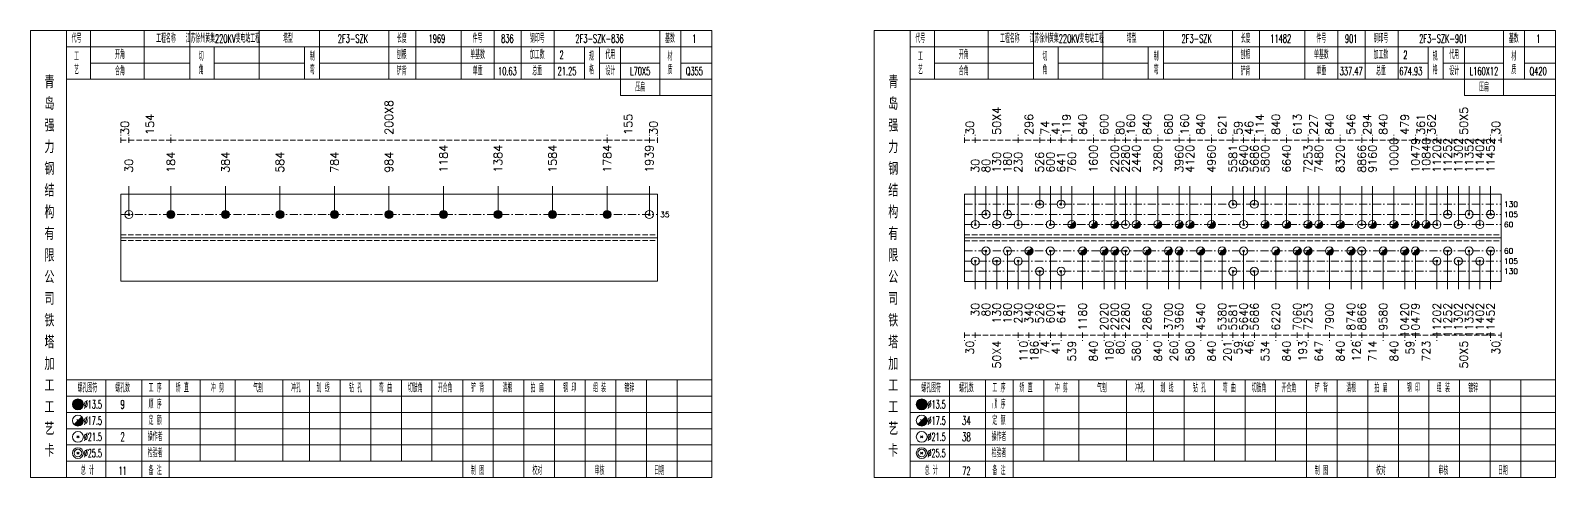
# Model space of a CAD drawing. Extents: x 0 to 4623, y -1159 to 4890.
# Drawn here: x 2803 to 3365, y 1125 to 1290 of the extents above; entities that cross this region are included whole.
import ezdxf
from ezdxf.enums import TextEntityAlignment as Align

# ---------------------------------------------------------------- set-up
doc = ezdxf.new("R2010")
doc.units = 0
doc.header["$MEASUREMENT"] = 0
doc.linetypes.add('一点画线', pattern=[5.2, 3, -1, 0.2, -1])
doc.linetypes.add('虚线', pattern=[2.75, 2, -0.75])
doc.layers.get('0').update_dxf_attribs({"linetype": 'CONTINUOUS', "lineweight": 25})
for name, color, linetype, lineweight in [('1', 7, 'CONTINUOUS', 25), ('4', 7, 'CONTINUOUS', 25), ('5', 7, 'CONTINUOUS', 25)]:
    doc.layers.add(name, color=color, linetype=linetype, lineweight=lineweight)
doc.styles.get("Standard").update_dxf_attribs({"font": 'simplex.shx', "width": 0.7, "height": 3, "bigfont": 'gbhzfs.shx'})

# ---------------------------------------------------------------- blocks, each defined once
blk = doc.blocks.new('孔21.5')
at = {"layer": '5', "color": 7, "linetype": 'Continuous', "lineweight": 13}
for p, q in [((-0.2, -0.2), (0.2, 0.2)), ((-0.2, 0.2), (0.2, -0.2))]:
    blk.add_line(p, q, dxfattribs=at)
blk.add_circle((0, 0), 1, dxfattribs=at)
blk = doc.blocks.new('孔13.5')
at = {"layer": '5', "color": 7, "linetype": 'Continuous', "lineweight": 13}
for p, q in [((-0.1, -0.1), (0.1, 0.1)), ((0.1, -0.1), (-0.1, 0.1))]:
    blk.add_line(p, q, dxfattribs=at)
for radius in [1, 0.9, 0.8, 0.7, 0.6, 0.5, 0.4, 0.3, 0.2, 0.1]:
    blk.add_circle((0, 0), radius, dxfattribs=at)
blk = doc.blocks.new('孔17.5')
at = {"layer": '5', "color": 7, "linetype": 'Continuous', "lineweight": 13}
for p, q in [((-0.707, -0.707), (0.707, 0.707)), ((-0.2, 0.2), (0.2, -0.2))]:
    blk.add_line(p, q, dxfattribs=at)
blk.add_circle((0, 0), 1, dxfattribs=at)
for radius in [0.9, 0.8, 0.7, 0.6, 0.5, 0.4, 0.3, 0.2, 0.1]:
    blk.add_arc((0, 0), radius, 225, 45, dxfattribs=at)

msp = doc.modelspace()

# ---------------------------------------------------------------- linework, layer by layer
at = {"color": 8, "linetype": '虚线', "lineweight": 9}
for p, q in [((2835.9, 1248.5), (2835.9, 1251.5)), ((2835.9, 1249.5), (2838.918, 1249.5)), ((2838.918, 1248.5), (2838.918, 1251.5)), ((2838.918, 1248.5), (2838.918, 1251.5)), ((2838.918, 1249.5), (2854.412, 1249.5)), ((2854.412, 1248.5), (2854.412, 1251.5)), ((2854.412, 1248.5), (2854.412, 1251.5)), ((2854.412, 1249.5), (3015.387, 1249.5)), ((3015.387, 1248.5), (3015.387, 1251.5)), ((3015.387, 1248.5), (3015.387, 1251.5)), ((3015.387, 1249.5), (3030.982, 1249.5)), ((3030.982, 1248.5), (3030.982, 1251.5)), ((3030.982, 1248.5), (3030.982, 1251.5)), ((3030.982, 1249.5), (3034, 1249.5)), ((3034, 1248.5), (3034, 1251.5)), ((3147.3, 1248.5), (3147.3, 1251.5)), ((3147.3, 1249.5), (3151.262, 1249.5)), ((3151.262, 1248.5), (3151.262, 1251.5)), ((3151.262, 1248.5), (3151.262, 1251.5)), ((3151.262, 1249.5), (3167.11, 1249.5)), ((3167.11, 1248.5), (3167.11, 1251.5)), ((3167.11, 1248.5), (3167.11, 1251.5)), ((3167.11, 1249.5), (3175.034, 1249.5)), ((3175.034, 1248.5), (3175.034, 1251.5)), ((3175.034, 1248.5), (3175.034, 1251.5)), ((3175.034, 1249.5), (3178.996, 1249.5)), ((3178.996, 1248.5), (3178.996, 1251.5)), ((3178.996, 1248.5), (3178.996, 1251.5)), ((3178.996, 1249.5), (3182.958, 1249.5)), ((3182.958, 1248.5), (3182.958, 1251.5)), ((3182.958, 1248.5), (3182.958, 1251.5)), ((3182.958, 1249.5), (3186.92, 1249.5)), ((3186.92, 1248.5), (3186.92, 1251.5)), ((3186.92, 1248.5), (3186.92, 1251.5)), ((3186.92, 1249.5), (3194.844, 1249.5)), ((3194.844, 1248.5), (3194.844, 1251.5)), ((3194.844, 1248.5), (3194.844, 1251.5)), ((3194.844, 1249.5), (3202.768, 1249.5)), ((3202.768, 1248.5), (3202.768, 1251.5)), ((3202.768, 1248.5), (3202.768, 1251.5)), ((3202.768, 1249.5), (3206.73, 1249.5)), ((3206.73, 1248.5), (3206.73, 1251.5)), ((3206.73, 1248.5), (3206.73, 1251.5)), ((3206.73, 1249.5), (3210.692, 1249.5)), ((3210.692, 1248.5), (3210.692, 1251.5)), ((3210.692, 1248.5), (3210.692, 1251.5)), ((3210.692, 1249.5), (3218.616, 1249.5)), ((3218.616, 1248.5), (3218.616, 1251.5)), ((3218.616, 1248.5), (3218.616, 1251.5)), ((3218.616, 1249.5), (3226.54, 1249.5)), ((3226.54, 1248.5), (3226.54, 1251.5)), ((3226.54, 1248.5), (3226.54, 1251.5)), ((3226.54, 1249.5), (3230.502, 1249.5)), ((3230.502, 1248.5), (3230.502, 1251.5)), ((3230.502, 1248.5), (3230.502, 1251.5)), ((3230.502, 1249.5), (3238.426, 1249.5)), ((3238.426, 1248.5), (3238.426, 1251.5)), ((3238.426, 1248.5), (3238.426, 1251.5)), ((3238.426, 1249.5), (3246.35, 1249.5)), ((3246.35, 1248.5), (3246.35, 1251.5)), ((3246.35, 1248.5), (3246.35, 1251.5)), ((3246.35, 1249.5), (3250.312, 1249.5)), ((3250.312, 1248.5), (3250.312, 1251.5)), ((3250.312, 1248.5), (3250.312, 1251.5)), ((3250.312, 1249.5), (3254.274, 1249.5)), ((3254.274, 1248.5), (3254.274, 1251.5)), ((3254.274, 1248.5), (3254.274, 1251.5)), ((3254.274, 1249.5), (3258.236, 1249.5)), ((3258.236, 1248.5), (3258.236, 1251.5)), ((3258.236, 1248.5), (3258.236, 1251.5)), ((3258.236, 1249.5), (3266.16, 1249.5)), ((3266.16, 1248.5), (3266.16, 1251.5)), ((3266.16, 1248.5), (3266.16, 1251.5)), ((3266.16, 1249.5), (3274.084, 1249.5)), ((3274.084, 1248.5), (3274.084, 1251.5)), ((3274.084, 1248.5), (3274.084, 1251.5)), ((3274.084, 1249.5), (3278.046, 1249.5)), ((3278.046, 1248.5), (3278.046, 1251.5)), ((3278.046, 1248.5), (3278.046, 1251.5)), ((3278.046, 1249.5), (3285.97, 1249.5)), ((3285.97, 1248.5), (3285.97, 1251.5)), ((3285.97, 1248.5), (3285.97, 1251.5)), ((3285.97, 1249.5), (3293.894, 1249.5)), ((3293.894, 1248.5), (3293.894, 1251.5)), ((3293.894, 1248.5), (3293.894, 1251.5)), ((3293.894, 1249.5), (3297.856, 1249.5)), ((3297.856, 1248.5), (3297.856, 1251.5)), ((3297.856, 1248.5), (3297.856, 1251.5)), ((3297.856, 1249.5), (3305.78, 1249.5)), ((3305.78, 1248.5), (3305.78, 1251.5)), ((3305.78, 1248.5), (3305.78, 1251.5)), ((3305.78, 1249.5), (3313.704, 1249.5)), ((3313.704, 1248.5), (3313.704, 1251.5)), ((3313.704, 1248.5), (3313.704, 1251.5)), ((3313.704, 1249.5), (3317.666, 1249.5)), ((3317.666, 1248.5), (3317.666, 1251.5)), ((3317.666, 1248.5), (3317.666, 1251.5)), ((3317.666, 1249.5), (3321.628, 1249.5)), ((3321.628, 1248.5), (3321.628, 1251.5)), ((3321.628, 1248.5), (3321.628, 1251.5)), ((3321.628, 1249.5), (3341.438, 1249.5)), ((3341.438, 1248.5), (3341.438, 1251.5)), ((3341.438, 1248.5), (3341.438, 1251.5)), ((3341.438, 1249.5), (3345.4, 1249.5)), ((3345.4, 1248.5), (3345.4, 1251.5)), ((3147.3, 1178.5), (3147.3, 1175.5)), ((3147.3, 1177.5), (3151.262, 1177.5)), ((3151.262, 1178.5), (3151.262, 1175.5)), ((3151.262, 1178.5), (3151.262, 1175.5)), ((3151.262, 1177.5), (3167.11, 1177.5)), ((3167.11, 1178.5), (3167.11, 1175.5)), ((3167.11, 1178.5), (3167.11, 1175.5)), ((3167.11, 1177.5), (3171.072, 1177.5)), ((3171.072, 1178.5), (3171.072, 1175.5)), ((3171.072, 1178.5), (3171.072, 1175.5)), ((3171.072, 1177.5), (3175.034, 1177.5)), ((3175.034, 1178.5), (3175.034, 1175.5)), ((3175.034, 1178.5), (3175.034, 1175.5)), ((3175.034, 1177.5), (3178.996, 1177.5)), ((3178.996, 1178.5), (3178.996, 1175.5)), ((3178.996, 1178.5), (3178.996, 1175.5)), ((3178.996, 1177.5), (3182.958, 1177.5)), ((3182.958, 1178.5), (3182.958, 1175.5)), ((3182.958, 1178.5), (3182.958, 1175.5)), ((3182.958, 1177.5), (3190.882, 1177.5)), ((3190.882, 1178.5), (3190.882, 1175.5)), ((3190.882, 1178.5), (3190.882, 1175.5)), ((3190.882, 1177.5), (3198.806, 1177.5)), ((3198.806, 1178.5), (3198.806, 1175.5)), ((3198.806, 1178.5), (3198.806, 1175.5)), ((3198.806, 1177.5), (3202.768, 1177.5)), ((3202.768, 1178.5), (3202.768, 1175.5)), ((3202.768, 1178.5), (3202.768, 1175.5)), ((3202.768, 1177.5), (3206.73, 1177.5)), ((3206.73, 1178.5), (3206.73, 1175.5)), ((3206.73, 1178.5), (3206.73, 1175.5)), ((3206.73, 1177.5), (3214.654, 1177.5)), ((3214.654, 1178.5), (3214.654, 1175.5)), ((3214.654, 1178.5), (3214.654, 1175.5)), ((3214.654, 1177.5), (3222.578, 1177.5)), ((3222.578, 1178.5), (3222.578, 1175.5)), ((3222.578, 1178.5), (3222.578, 1175.5)), ((3222.578, 1177.5), (3226.54, 1177.5)), ((3226.54, 1178.5), (3226.54, 1175.5)), ((3226.54, 1178.5), (3226.54, 1175.5)), ((3226.54, 1177.5), (3234.464, 1177.5)), ((3234.464, 1178.5), (3234.464, 1175.5)), ((3234.464, 1178.5), (3234.464, 1175.5)), ((3234.464, 1177.5), (3242.388, 1177.5)), ((3242.388, 1178.5), (3242.388, 1175.5)), ((3242.388, 1178.5), (3242.388, 1175.5)), ((3242.388, 1177.5), (3246.35, 1177.5)), ((3246.35, 1178.5), (3246.35, 1175.5)), ((3246.35, 1178.5), (3246.35, 1175.5)), ((3246.35, 1177.5), (3250.312, 1177.5)), ((3250.312, 1178.5), (3250.312, 1175.5)), ((3250.312, 1178.5), (3250.312, 1175.5)), ((3250.312, 1177.5), (3254.274, 1177.5)), ((3254.274, 1178.5), (3254.274, 1175.5)), ((3254.274, 1178.5), (3254.274, 1175.5)), ((3254.274, 1177.5), (3262.198, 1177.5)), ((3262.198, 1178.5), (3262.198, 1175.5)), ((3262.198, 1178.5), (3262.198, 1175.5)), ((3262.198, 1177.5), (3270.122, 1177.5)), ((3270.122, 1178.5), (3270.122, 1175.5)), ((3270.122, 1178.5), (3270.122, 1175.5)), ((3270.122, 1177.5), (3274.084, 1177.5)), ((3274.084, 1178.5), (3274.084, 1175.5)), ((3274.084, 1178.5), (3274.084, 1175.5)), ((3274.084, 1177.5), (3282.008, 1177.5)), ((3282.008, 1178.5), (3282.008, 1175.5)), ((3282.008, 1178.5), (3282.008, 1175.5)), ((3282.008, 1177.5), (3289.932, 1177.5)), ((3289.932, 1178.5), (3289.932, 1175.5)), ((3289.932, 1178.5), (3289.932, 1175.5)), ((3289.932, 1177.5), (3293.894, 1177.5)), ((3293.894, 1178.5), (3293.894, 1175.5)), ((3293.894, 1178.5), (3293.894, 1175.5)), ((3293.894, 1177.5), (3301.818, 1177.5)), ((3301.818, 1178.5), (3301.818, 1175.5)), ((3301.818, 1178.5), (3301.818, 1175.5)), ((3301.818, 1177.5), (3309.742, 1177.5)), ((3309.742, 1178.5), (3309.742, 1175.5)), ((3309.742, 1178.5), (3309.742, 1175.5)), ((3309.742, 1177.5), (3313.704, 1177.5)), ((3313.704, 1178.5), (3313.704, 1175.5)), ((3313.704, 1178.5), (3313.704, 1175.5)), ((3313.704, 1177.5), (3321.628, 1177.5)), ((3321.628, 1178.5), (3321.628, 1175.5)), ((3321.628, 1178.5), (3321.628, 1175.5)), ((3321.628, 1177.5), (3341.438, 1177.5)), ((3341.438, 1178.5), (3341.438, 1175.5)), ((3341.438, 1178.5), (3341.438, 1175.5)), ((3341.438, 1177.5), (3345.4, 1177.5)), ((3345.4, 1178.5), (3345.4, 1175.5))]:
    msp.add_line(p, q, dxfattribs=at)
at = {"color": 7, "linetype": 'Continuous', "lineweight": 18}
for p, q in [((2835.9, 1229.571), (2835.9, 1197.429)), ((2835.9, 1229.571), (3034, 1229.571)), ((3034, 1229.571), (3034, 1197.429)), ((3147.3, 1229.625), (3147.3, 1197.375)), ((3147.3, 1229.625), (3345.4, 1229.625)), ((3345.4, 1229.625), (3345.4, 1197.375)), ((2835.9, 1213.5), (3034, 1213.5)), ((3147.3, 1213.5), (3345.4, 1213.5))]:
    msp.add_line(p, q, dxfattribs=at)
at = {"color": 7, "linetype": 'Continuous', "lineweight": 13}
for p, q in [((2838.918, 1222.071), (2838.918, 1232.5)), ((2854.412, 1222.071), (2854.412, 1232.5)), ((2874.534, 1222.071), (2874.534, 1232.5)), ((2894.656, 1222.071), (2894.656, 1232.5)), ((2914.778, 1222.071), (2914.778, 1232.5)), ((2934.9, 1222.071), (2934.9, 1232.5)), ((2955.022, 1222.071), (2955.022, 1232.5)), ((2975.143, 1222.071), (2975.143, 1232.5)), ((2995.265, 1222.071), (2995.265, 1232.5)), ((3015.387, 1222.071), (3015.387, 1232.5)), ((3030.982, 1222.071), (3030.982, 1232.5)), ((3151.262, 1218.375), (3151.262, 1232.5)), ((3155.224, 1222.125), (3155.224, 1232.5)), ((3159.186, 1218.375), (3159.186, 1232.5)), ((3163.148, 1222.125), (3163.148, 1232.5)), ((3167.11, 1218.375), (3167.11, 1232.5)), ((3175.034, 1225.875), (3175.034, 1232.5)), ((3178.996, 1218.375), (3178.996, 1232.5)), ((3182.958, 1225.875), (3182.958, 1232.5)), ((3186.92, 1218.375), (3186.92, 1232.5)), ((3194.844, 1218.375), (3194.844, 1232.5)), ((3202.768, 1218.375), (3202.768, 1232.5)), ((3206.73, 1218.375), (3206.73, 1232.5)), ((3210.692, 1218.375), (3210.692, 1232.5)), ((3218.616, 1218.375), (3218.616, 1232.5)), ((3226.54, 1218.375), (3226.54, 1232.5)), ((3230.502, 1218.375), (3230.502, 1232.5)), ((3238.426, 1218.375), (3238.426, 1232.5)), ((3246.35, 1225.875), (3246.35, 1232.5)), ((3250.312, 1218.375), (3250.312, 1232.5)), ((3254.274, 1225.875), (3254.274, 1232.5)), ((3258.236, 1218.375), (3258.236, 1232.5)), ((3266.16, 1218.375), (3266.16, 1232.5)), ((3274.084, 1218.375), (3274.084, 1232.5)), ((3278.046, 1218.375), (3278.046, 1232.5)), ((3285.97, 1218.375), (3285.97, 1232.5)), ((3293.894, 1218.375), (3293.894, 1232.5)), ((3297.856, 1218.375), (3297.856, 1232.5)), ((3305.78, 1218.375), (3305.78, 1232.5)), ((3313.704, 1218.375), (3313.704, 1232.5)), ((3317.666, 1218.375), (3317.666, 1232.5)), ((3321.628, 1218.375), (3321.628, 1232.5)), ((3325.59, 1222.125), (3325.59, 1232.5)), ((3329.552, 1218.375), (3329.552, 1232.5)), ((3333.514, 1222.125), (3333.514, 1232.5)), ((3337.476, 1218.375), (3337.476, 1232.5)), ((3341.438, 1222.125), (3341.438, 1232.5)), ((3151.262, 1204.875), (3151.262, 1194.5)), ((3155.224, 1208.625), (3155.224, 1194.5)), ((3159.186, 1204.875), (3159.186, 1194.5)), ((3163.148, 1208.625), (3163.148, 1194.5)), ((3167.11, 1204.875), (3167.11, 1194.5)), ((3171.072, 1208.625), (3171.072, 1194.5)), ((3178.996, 1208.625), (3178.996, 1194.5)), ((3190.882, 1208.625), (3190.882, 1194.5)), ((3198.806, 1208.625), (3198.806, 1194.5)), ((3202.768, 1208.625), (3202.768, 1194.5)), ((3206.73, 1208.625), (3206.73, 1194.5)), ((3214.654, 1208.625), (3214.654, 1194.5)), ((3222.578, 1208.625), (3222.578, 1194.5)), ((3226.54, 1208.625), (3226.54, 1194.5)), ((3234.464, 1208.625), (3234.464, 1194.5)), ((3242.388, 1208.625), (3242.388, 1194.5)), ((3250.312, 1208.625), (3250.312, 1194.5)), ((3262.198, 1208.625), (3262.198, 1194.5)), ((3270.122, 1208.625), (3270.122, 1194.5)), ((3274.084, 1208.625), (3274.084, 1194.5)), ((3282.008, 1208.625), (3282.008, 1194.5)), ((3289.932, 1208.625), (3289.932, 1194.5)), ((3293.894, 1208.625), (3293.894, 1194.5)), ((3301.818, 1208.625), (3301.818, 1194.5)), ((3309.742, 1208.625), (3309.742, 1194.5)), ((3313.704, 1208.625), (3313.704, 1194.5)), ((3321.628, 1204.875), (3321.628, 1194.5)), ((3325.59, 1208.625), (3325.59, 1194.5)), ((3329.552, 1204.875), (3329.552, 1194.5)), ((3333.514, 1208.625), (3333.514, 1194.5)), ((3337.476, 1204.875), (3337.476, 1194.5)), ((3341.438, 1208.625), (3341.438, 1194.5)), ((3175.034, 1201.125), (3175.034, 1194.5)), ((3182.958, 1201.125), (3182.958, 1194.5)), ((3246.35, 1201.125), (3246.35, 1194.5)), ((3254.274, 1201.125), (3254.274, 1194.5))]:
    msp.add_line(p, q, dxfattribs=at)
at = {"color": 3, "linetype": '一点画线', "lineweight": 13}
for p, q in [((2835.9, 1222.071), (3034, 1222.071)), ((3147.3, 1225.875), (3345.4, 1225.875)), ((3147.3, 1222.125), (3345.4, 1222.125)), ((3147.3, 1218.375), (3345.4, 1218.375)), ((3147.3, 1208.625), (3345.4, 1208.625)), ((3147.3, 1204.875), (3345.4, 1204.875)), ((3147.3, 1201.125), (3345.4, 1201.125))]:
    msp.add_line(p, q, dxfattribs=at)
at = {"color": 1, "linetype": '虚线', "lineweight": 18}
for p, q in [((2835.9, 1214.571), (3034, 1214.571)), ((2835.9, 1212.429), (3034, 1212.429)), ((3147.3, 1214.625), (3345.4, 1214.625)), ((3147.3, 1212.375), (3345.4, 1212.375))]:
    msp.add_line(p, q, dxfattribs=at)
at = {"layer": '1', "color": 7, "linetype": 'Continuous', "lineweight": 18}
for p, q in [((2835.9, 1197.429), (3034, 1197.429)), ((3147.3, 1197.375), (3345.4, 1197.375))]:
    msp.add_line(p, q, dxfattribs=at)
at = {"layer": '4', "color": 1, "linetype": 'Continuous', "lineweight": 18}
for p, q in [((2815.9, 1125), (2815.9, 1290)), ((2824.8, 1272), (2824.8, 1290)), ((2844.6, 1272), (2844.6, 1290)), ((2861.4, 1272), (2861.4, 1290)), ((2887, 1272), (2887, 1290)), ((2909.3, 1272), (2909.3, 1290)), ((2934.8, 1272), (2934.8, 1290)), ((2944.8, 1272), (2944.8, 1290)), ((2961.5, 1272), (2961.5, 1290)), ((2973.7, 1272), (2973.7, 1290)), ((2983.7, 1272), (2983.7, 1290)), ((2995.9, 1272), (2995.9, 1290)), ((3034.8, 1266), (3034.8, 1290)), ((3042.6, 1272), (3042.6, 1290)), ((3127.3, 1125), (3127.3, 1290)), ((3136.2, 1272), (3136.2, 1290)), ((3156, 1272), (3156, 1290)), ((3172.8, 1272), (3172.8, 1290)), ((3198.4, 1272), (3198.4, 1290)), ((3220.7, 1272), (3220.7, 1290)), ((3246.2, 1272), (3246.2, 1290)), ((3256.2, 1272), (3256.2, 1290)), ((3272.9, 1272), (3272.9, 1290)), ((3285.1, 1272), (3285.1, 1290)), ((3295.1, 1272), (3295.1, 1290)), ((3307.3, 1272), (3307.3, 1290)), ((3346.2, 1266), (3346.2, 1290)), ((3354, 1272), (3354, 1290)), ((2815.9, 1284), (3054, 1284)), ((2870.4, 1272), (2870.4, 1284)), ((2903.7, 1272), (2903.7, 1284)), ((3007, 1272), (3007, 1284)), ((3012.6, 1272), (3012.6, 1284)), ((3020.4, 1266), (3020.4, 1284)), ((3127.3, 1284), (3365.4, 1284)), ((3181.8, 1272), (3181.8, 1284)), ((3215.1, 1272), (3215.1, 1284)), ((3318.4, 1272), (3318.4, 1284)), ((3324, 1272), (3324, 1284)), ((3331.8, 1266), (3331.8, 1284)), ((2824.8, 1278), (2861.4, 1278)), ((2870.4, 1278), (2903.7, 1278)), ((2909.3, 1278), (3007, 1278)), ((3012.6, 1278), (3034.8, 1278)), ((3042.6, 1278), (3054, 1278)), ((3136.2, 1278), (3172.8, 1278)), ((3181.8, 1278), (3215.1, 1278)), ((3220.7, 1278), (3318.4, 1278)), ((3324, 1278), (3346.2, 1278)), ((3354, 1278), (3365.4, 1278)), ((2815.9, 1272), (3054, 1272)), ((3127.3, 1272), (3365.4, 1272)), ((3020.4, 1266), (3054, 1266)), ((3331.8, 1266), (3365.4, 1266)), ((2815.9, 1161), (3054, 1161)), ((2830.4, 1125), (2830.4, 1161)), ((2843.7, 1125), (2843.7, 1161)), ((2853.8, 1125), (2853.8, 1161)), ((2865.2, 1131), (2865.2, 1161)), ((2878.1, 1131), (2878.1, 1161)), ((2895.7, 1131), (2895.7, 1161)), ((2905.6, 1131), (2905.6, 1161)), ((2916.9, 1131), (2916.9, 1161)), ((2928.2, 1131), (2928.2, 1161)), ((2939.5, 1131), (2939.5, 1161)), ((2950.7, 1131), (2950.7, 1161)), ((2962.1, 1131), (2962.1, 1161)), ((2973.4, 1131), (2973.4, 1161)), ((2984.7, 1131), (2984.7, 1161)), ((2996, 1131), (2996, 1161)), ((3007.3, 1131), (3007.3, 1161)), ((3018.6, 1131), (3018.6, 1161)), ((3029.9, 1131), (3029.9, 1161)), ((3041.2, 1131), (3041.2, 1161)), ((3127.3, 1161), (3365.4, 1161)), ((3141.8, 1125), (3141.8, 1161)), ((3155.1, 1125), (3155.1, 1161)), ((3165.2, 1125), (3165.2, 1161)), ((3176.6, 1131), (3176.6, 1161)), ((3189.5, 1131), (3189.5, 1161)), ((3207.1, 1131), (3207.1, 1161)), ((3217, 1131), (3217, 1161)), ((3228.3, 1131), (3228.3, 1161)), ((3239.6, 1131), (3239.6, 1161)), ((3250.9, 1131), (3250.9, 1161)), ((3262.1, 1131), (3262.1, 1161)), ((3273.5, 1131), (3273.5, 1161)), ((3284.8, 1131), (3284.8, 1161)), ((3296.1, 1131), (3296.1, 1161)), ((3307.4, 1131), (3307.4, 1161)), ((3318.7, 1131), (3318.7, 1161)), ((3330, 1131), (3330, 1161)), ((3341.3, 1131), (3341.3, 1161)), ((3352.6, 1131), (3352.6, 1161)), ((2815.9, 1155), (3054, 1155)), ((3127.3, 1155), (3365.4, 1155)), ((2815.9, 1149), (3054, 1149)), ((3127.3, 1149), (3365.4, 1149)), ((2815.9, 1143), (3054, 1143)), ((3127.3, 1143), (3365.4, 1143)), ((2815.9, 1137), (3054, 1137)), ((3127.3, 1137), (3365.4, 1137)), ((2815.9, 1131), (3054, 1131)), ((2962.1, 1125), (2962.1, 1131)), ((2973.4, 1125), (2973.4, 1131)), ((2984.7, 1125), (2984.7, 1131)), ((2996, 1125), (2996, 1131)), ((3007.3, 1125), (3007.3, 1131)), ((3018.6, 1125), (3018.6, 1131)), ((3029.9, 1125), (3029.9, 1131)), ((3041.2, 1125), (3041.2, 1131)), ((3127.3, 1131), (3365.4, 1131)), ((3273.5, 1125), (3273.5, 1131)), ((3284.8, 1125), (3284.8, 1131)), ((3296.1, 1125), (3296.1, 1131)), ((3307.4, 1125), (3307.4, 1131)), ((3318.7, 1125), (3318.7, 1131)), ((3330, 1125), (3330, 1131)), ((3341.3, 1125), (3341.3, 1131)), ((3352.6, 1125), (3352.6, 1131))]:
    msp.add_line(p, q, dxfattribs=at)
at = {"layer": '4', "color": 7, "linetype": 'Continuous', "lineweight": 13}
for p, q in [((2819.9, 1151.8), (2820.3, 1152.2)), ((2820.3, 1151.8), (2819.9, 1152.2)), ((3131.3, 1151.8), (3131.7, 1152.2)), ((3131.7, 1151.8), (3131.3, 1152.2)), ((2818.686, 1144.586), (2821.514, 1147.414)), ((2819.7, 1146.4), (2820.5, 1145.6)), ((3130.086, 1144.586), (3132.914, 1147.414)), ((3131.1, 1146.4), (3131.9, 1145.6)), ((2819.7, 1139.6), (2820.5, 1140.4)), ((2819.7, 1140.4), (2820.5, 1139.6)), ((3131.1, 1139.6), (3131.9, 1140.4)), ((3131.1, 1140.4), (3131.9, 1139.6)), ((2819.7, 1133.6), (2820.5, 1134.4)), ((2819.7, 1134.4), (2820.5, 1133.6)), ((3131.1, 1133.6), (3131.9, 1134.4)), ((3131.1, 1134.4), (3131.9, 1133.6))]:
    msp.add_line(p, q, dxfattribs=at)
at = {"layer": '4', "color": 1, "linetype": 'Continuous', "lineweight": 18}
for points in [[(2802.6, 1290), (2802.6, 1125), (3054, 1125), (3054, 1290)], [(3114, 1290), (3114, 1125), (3365.4, 1125), (3365.4, 1290)]]:
    msp.add_lwpolyline(points, close=True, dxfattribs=at)
at = {"layer": '4', "color": 7, "linetype": 'Continuous', "lineweight": 13}
for centre, radius in [((2820.1, 1152), 2), ((2820.1, 1152), 1.8), ((3131.5, 1152), 2), ((3131.5, 1152), 1.8), ((2820.1, 1152), 1.6), ((2820.1, 1152), 1.4), ((2820.1, 1152), 1.2), ((2820.1, 1152), 1), ((2820.1, 1152), 0.8), ((2820.1, 1152), 0.6), ((2820.1, 1152), 0.4), ((2820.1, 1152), 0.2), ((3131.5, 1152), 1.6), ((3131.5, 1152), 1.4), ((3131.5, 1152), 1.2), ((3131.5, 1152), 1), ((3131.5, 1152), 0.8), ((3131.5, 1152), 0.6), ((3131.5, 1152), 0.4), ((3131.5, 1152), 0.2), ((2820.1, 1146), 2), ((3131.5, 1146), 2), ((2820.1, 1140), 2), ((3131.5, 1140), 2), ((2820.1, 1134), 2), ((2820.1, 1134), 1.4), ((3131.5, 1134), 2), ((3131.5, 1134), 1.4)]:
    msp.add_circle(centre, radius, dxfattribs=at)
for centre, radius in [((2820.1, 1146), 1.8), ((2820.1, 1146), 1.6), ((2820.1, 1146), 1.4), ((2820.1, 1146), 1.2), ((2820.1, 1146), 1), ((2820.1, 1146), 0.8), ((2820.1, 1146), 0.6), ((2820.1, 1146), 0.4), ((2820.1, 1146), 0.2), ((3131.5, 1146), 1.8), ((3131.5, 1146), 1.6), ((3131.5, 1146), 1.4), ((3131.5, 1146), 1.2), ((3131.5, 1146), 1), ((3131.5, 1146), 0.8), ((3131.5, 1146), 0.6), ((3131.5, 1146), 0.4), ((3131.5, 1146), 0.2)]:
    msp.add_arc(centre, radius, 225, 45, dxfattribs=at)

# ---------------------------------------------------------------- block references
at = {"color": 7, "linetype": 'Continuous', "lineweight": 13, "xscale": 1.5, "yscale": 1.5, "zscale": 1.5}
for name, p in [('孔21.5', (3175.034, 1225.875)), ('孔21.5', (3182.958, 1225.875)), ('孔21.5', (3246.35, 1225.875)), ('孔21.5', (3254.274, 1225.875)), ('孔21.5', (2838.918, 1222.071)), ('孔13.5', (2854.412, 1222.071)), ('孔13.5', (2874.534, 1222.071)), ('孔13.5', (2894.656, 1222.071)), ('孔13.5', (2914.778, 1222.071)), ('孔13.5', (2934.9, 1222.071)), ('孔13.5', (2955.022, 1222.071)), ('孔13.5', (2975.143, 1222.071)), ('孔13.5', (2995.265, 1222.071)), ('孔13.5', (3015.387, 1222.071)), ('孔21.5', (3030.982, 1222.071)), ('孔21.5', (3155.224, 1222.125)), ('孔21.5', (3163.148, 1222.125)), ('孔21.5', (3325.59, 1222.125)), ('孔21.5', (3333.514, 1222.125)), ('孔21.5', (3341.438, 1222.125)), ('孔21.5', (3151.262, 1218.375)), ('孔21.5', (3159.186, 1218.375)), ('孔21.5', (3167.11, 1218.375)), ('孔21.5', (3178.996, 1218.375)), ('孔17.5', (3186.92, 1218.375)), ('孔17.5', (3194.844, 1218.375)), ('孔17.5', (3202.768, 1218.375)), ('孔21.5', (3206.73, 1218.375)), ('孔17.5', (3210.692, 1218.375)), ('孔17.5', (3218.616, 1218.375)), ('孔17.5', (3226.54, 1218.375)), ('孔17.5', (3230.502, 1218.375)), ('孔17.5', (3238.426, 1218.375)), ('孔21.5', (3250.312, 1218.375)), ('孔17.5', (3258.236, 1218.375)), ('孔17.5', (3266.16, 1218.375)), ('孔17.5', (3274.084, 1218.375)), ('孔17.5', (3278.046, 1218.375)), ('孔17.5', (3285.97, 1218.375)), ('孔21.5', (3293.894, 1218.375)), ('孔17.5', (3297.856, 1218.375)), ('孔17.5', (3305.78, 1218.375)), ('孔17.5', (3313.704, 1218.375)), ('孔17.5', (3317.666, 1218.375)), ('孔21.5', (3321.628, 1218.375)), ('孔21.5', (3329.552, 1218.375)), ('孔21.5', (3337.476, 1218.375))]:
    msp.add_blockref(name, p, dxfattribs=at)
at = {"layer": '1', "color": 7, "linetype": 'Continuous', "lineweight": 13, "xscale": 1.5, "yscale": 1.5, "zscale": 1.5}
for name, p in [('孔21.5', (3155.224, 1208.625)), ('孔21.5', (3163.148, 1208.625)), ('孔17.5', (3171.072, 1208.625)), ('孔21.5', (3178.996, 1208.625)), ('孔17.5', (3190.882, 1208.625)), ('孔17.5', (3198.806, 1208.625)), ('孔17.5', (3202.768, 1208.625)), ('孔21.5', (3206.73, 1208.625)), ('孔17.5', (3214.654, 1208.625)), ('孔17.5', (3222.578, 1208.625)), ('孔17.5', (3226.54, 1208.625)), ('孔17.5', (3234.464, 1208.625)), ('孔17.5', (3242.388, 1208.625)), ('孔21.5', (3250.312, 1208.625)), ('孔17.5', (3262.198, 1208.625)), ('孔17.5', (3270.122, 1208.625)), ('孔17.5', (3274.084, 1208.625)), ('孔17.5', (3282.008, 1208.625)), ('孔17.5', (3289.932, 1208.625)), ('孔21.5', (3293.894, 1208.625)), ('孔17.5', (3301.818, 1208.625)), ('孔17.5', (3309.742, 1208.625)), ('孔17.5', (3313.704, 1208.625)), ('孔21.5', (3325.59, 1208.625)), ('孔21.5', (3333.514, 1208.625)), ('孔21.5', (3341.438, 1208.625)), ('孔21.5', (3151.262, 1204.875)), ('孔21.5', (3159.186, 1204.875)), ('孔21.5', (3167.11, 1204.875)), ('孔21.5', (3321.628, 1204.875)), ('孔21.5', (3329.552, 1204.875)), ('孔21.5', (3337.476, 1204.875)), ('孔21.5', (3175.034, 1201.125)), ('孔21.5', (3182.958, 1201.125)), ('孔21.5', (3246.35, 1201.125)), ('孔21.5', (3254.274, 1201.125))]:
    msp.add_blockref(name, p, dxfattribs=at)

# ---------------------------------------------------------------- texts
at = {"color": 8, "linetype": 'Continuous', "lineweight": 9}
for s, p in [('200X8', (2934.9, 1251.5)), ('50X4', (3159.186, 1251.5)), ('50X5', (3331.533, 1251.5)), ('30', (2837.409, 1251.5)), ('154', (2846.665, 1251.5)), ('155', (3023.184, 1251.5)), ('30', (3032.491, 1251.5)), ('30', (3149.281, 1251.5)), ('296', (3171.072, 1251.5)), ('74', (3177.015, 1251.5)), ('41', (3180.977, 1251.5)), ('119', (3184.939, 1251.5)), ('840', (3190.882, 1251.5)), ('600', (3198.806, 1251.5)), ('80', (3204.749, 1251.5)), ('160', (3208.711, 1251.5)), ('840', (3214.654, 1251.5)), ('680', (3222.578, 1251.5)), ('160', (3228.521, 1251.5)), ('840', (3234.464, 1251.5)), ('621', (3242.388, 1251.5)), ('59', (3248.331, 1251.5)), ('46', (3252.293, 1251.5)), ('114', (3256.255, 1251.5)), ('840', (3262.198, 1251.5)), ('613', (3270.122, 1251.5)), ('227', (3276.065, 1251.5)), ('840', (3282.008, 1251.5)), ('546', (3289.932, 1251.5)), ('294', (3295.875, 1251.5)), ('840', (3301.818, 1251.5)), ('479', (3309.742, 1251.5)), ('361', (3315.685, 1251.5)), ('362', (3319.647, 1251.5)), ('30', (3343.419, 1251.5))]:
    msp.add_text(s, height=3, rotation=90, dxfattribs=at).set_placement(p, align=Align.MIDDLE_LEFT)
at = {"color": 7, "linetype": 'Continuous', "lineweight": 13}
for s, p in [('10000', (3305.78, 1237.5)), ('10479', (3313.704, 1237.5)), ('10840', (3317.666, 1237.5)), ('11202', (3321.628, 1237.5)), ('11252', (3325.59, 1237.5)), ('11302', (3329.552, 1237.5)), ('11352', (3333.514, 1237.5)), ('11402', (3337.476, 1237.5)), ('11452', (3341.438, 1237.5)), ('184', (2854.412, 1237.5)), ('384', (2874.534, 1237.5)), ('584', (2894.656, 1237.5)), ('784', (2914.778, 1237.5)), ('984', (2934.9, 1237.5)), ('1184', (2955.022, 1237.5)), ('1384', (2975.143, 1237.5)), ('1584', (2995.265, 1237.5)), ('1784', (3015.387, 1237.5)), ('1939', (3030.982, 1237.5)), ('130', (3159.186, 1237.5)), ('180', (3163.148, 1237.5)), ('230', (3167.11, 1237.5)), ('526', (3175.034, 1237.5)), ('600', (3178.996, 1237.5)), ('641', (3182.958, 1237.5)), ('760', (3186.92, 1237.5)), ('1600', (3194.844, 1237.5)), ('2200', (3202.768, 1237.5)), ('2280', (3206.73, 1237.5)), ('2440', (3210.692, 1237.5)), ('3280', (3218.616, 1237.5)), ('3960', (3226.54, 1237.5)), ('4120', (3230.502, 1237.5)), ('4960', (3238.426, 1237.5)), ('5581', (3246.35, 1237.5)), ('5640', (3250.312, 1237.5)), ('5686', (3254.274, 1237.5)), ('5800', (3258.236, 1237.5)), ('6640', (3266.16, 1237.5)), ('7253', (3274.084, 1237.5)), ('7480', (3278.046, 1237.5)), ('8320', (3285.97, 1237.5)), ('8866', (3293.894, 1237.5)), ('9160', (3297.856, 1237.5)), ('30', (2838.918, 1237.5)), ('30', (3151.262, 1237.5)), ('80', (3155.224, 1237.5))]:
    msp.add_text(s, height=3, rotation=90, dxfattribs=at).set_placement(p, align=Align.MIDDLE_LEFT)
for s, p in [('35', (3035, 1222.071)), ('130', (3346.4, 1225.875)), ('105', (3346.4, 1222.125)), ('60', (3346.4, 1218.375)), ('60', (3346.4, 1208.625)), ('105', (3346.4, 1204.875)), ('130', (3346.4, 1201.125))]:
    msp.add_text(s, height=2, dxfattribs=at).set_placement(p, align=Align.MIDDLE_LEFT)
at = {"color": 8, "linetype": 'Continuous', "lineweight": 9}
for s, p in [('30', (3149.281, 1175.5)), ('50X4', (3159.186, 1175.5)), ('110', (3169.091, 1175.5)), ('186', (3173.053, 1175.5)), ('74', (3177.015, 1175.5)), ('41', (3180.977, 1175.5)), ('539', (3186.92, 1175.5)), ('840', (3194.844, 1175.5)), ('180', (3200.787, 1175.5)), ('80', (3204.749, 1175.5)), ('580', (3210.692, 1175.5)), ('840', (3218.616, 1175.5)), ('260', (3224.559, 1175.5)), ('580', (3230.502, 1175.5)), ('840', (3238.426, 1175.5)), ('201', (3244.369, 1175.5)), ('59', (3248.331, 1175.5)), ('46', (3252.293, 1175.5)), ('534', (3258.236, 1175.5)), ('840', (3266.16, 1175.5)), ('193', (3272.103, 1175.5)), ('647', (3278.046, 1175.5)), ('840', (3285.97, 1175.5)), ('126', (3291.913, 1175.5)), ('714', (3297.856, 1175.5)), ('840', (3305.78, 1175.5)), ('59', (3311.723, 1175.5)), ('723', (3317.666, 1175.5)), ('50X5', (3331.533, 1175.5)), ('30', (3343.419, 1175.5))]:
    msp.add_text(s, height=3, rotation=90, dxfattribs=at).set_placement(p, align=Align.MIDDLE_RIGHT)
at = {"layer": '1', "color": 7, "linetype": 'Continuous', "lineweight": 13}
for s, p in [('30', (3151.262, 1189.5)), ('80', (3155.224, 1189.5)), ('130', (3159.186, 1189.5)), ('180', (3163.148, 1189.5)), ('230', (3167.11, 1189.5)), ('340', (3171.072, 1189.5)), ('526', (3175.034, 1189.5)), ('600', (3178.996, 1189.5)), ('641', (3182.958, 1189.5)), ('1180', (3190.882, 1189.5)), ('2020', (3198.806, 1189.5)), ('2200', (3202.768, 1189.5)), ('2280', (3206.73, 1189.5)), ('2860', (3214.654, 1189.5)), ('3700', (3222.578, 1189.5)), ('3960', (3226.54, 1189.5)), ('4540', (3234.464, 1189.5)), ('5380', (3242.388, 1189.5)), ('5581', (3246.35, 1189.5)), ('5640', (3250.312, 1189.5)), ('5686', (3254.274, 1189.5)), ('6220', (3262.198, 1189.5)), ('7060', (3270.122, 1189.5)), ('7253', (3274.084, 1189.5)), ('7900', (3282.008, 1189.5)), ('8740', (3289.932, 1189.5)), ('8866', (3293.894, 1189.5)), ('9580', (3301.818, 1189.5)), ('10420', (3309.742, 1189.5)), ('10479', (3313.704, 1189.5)), ('11202', (3321.628, 1189.5)), ('11252', (3325.59, 1189.5)), ('11302', (3329.552, 1189.5)), ('11352', (3333.514, 1189.5)), ('11402', (3337.476, 1189.5)), ('11452', (3341.438, 1189.5))]:
    msp.add_text(s, height=3, rotation=90, dxfattribs=at).set_placement(p, align=Align.MIDDLE_RIGHT)
at = {"layer": '4', "color": 1, "linetype": 'Continuous', "lineweight": 13}
for s, height, width, p in [('工程名称', 3, 0.6, (2852.6, 1287)), ('江苏徐州黄集220KV变电站工程', 3, 0.6, (2873.6, 1287)), ('长度', 3, 0.6, (2939.6, 1287)), ('基数', 3, 0.6, (3038.6, 1287)), ('工程名称', 3, 0.6, (3164, 1287)), ('江苏徐州黄集220KV变电站工程', 3, 0.6, (3185, 1287)), ('长度', 3, 0.6, (3251, 1287)), ('基数', 3, 0.6, (3350, 1287)), ('代号', 3, 0.6, (2819.6, 1287)), ('塔型', 3, 0.6, (2897.6, 1287)), ('2F3-SZK', 3, 0.6, (2921.6, 1287)), ('1969', 3, 0.6, (2952.6, 1287)), ('件号', 3, 0.6, (2967.6, 1287)), ('836', 3, 0.6, (2978.6, 1287)), ('钢印号', 3, 0.6, (2989.6, 1287)), ('2F3-SZK-836', 3, 0.6, (3012.6, 1287)), ('1', 3, 0.6, (3047.6, 1287)), ('代号', 3, 0.6, (3131, 1287)), ('塔型', 3, 0.6, (3209, 1287)), ('2F3-SZK', 3, 0.6, (3233, 1287)), ('11482', 3, 0.6, (3264, 1287)), ('件号', 3, 0.6, (3279, 1287)), ('901', 3, 0.6, (3290, 1287)), ('钢印号', 3, 0.6, (3301, 1287)), ('2F3-SZK-901', 3, 0.6, (3324, 1287)), ('1', 3, 0.6, (3359, 1287)), ('工', 3, 0.6, (2819.6, 1280.4)), ('开角', 3, 0.6, (2835.6, 1281)), ('切', 3, 0.6, (2865.6, 1280.4)), ('制', 3, 0.6, (2906.6, 1280.4)), ('刨根', 3, 0.6, (2939.6, 1281)), ('单基数', 3, 0.6, (2967.6, 1281)), ('加工数', 3, 0.6, (2989.6, 1281)), ('2', 3, 0.6, (2998.6, 1281)), ('规', 3, 0.6, (3009.6, 1280.4)), ('代用', 3, 0.6, (3016.6, 1281)), ('材', 3, 0.6, (3038.6, 1280.4)), ('工', 3, 0.6, (3131, 1280.4)), ('开角', 3, 0.6, (3147, 1281)), ('切', 3, 0.6, (3177, 1280.4)), ('制', 3, 0.6, (3218, 1280.4)), ('刨根', 3, 0.6, (3251, 1281)), ('单基数', 3, 0.6, (3279, 1281)), ('加工数', 3, 0.6, (3301, 1281)), ('2', 3, 0.6, (3310, 1281)), ('规', 3, 0.6, (3321, 1280.4)), ('代用', 3, 0.6, (3328, 1281)), ('材', 3, 0.6, (3350, 1280.4)), ('青', 4.6, 0.8, (2809.6, 1271)), ('艺', 3, 0.6, (2819.6, 1275.4)), ('合角', 3, 0.6, (2835.6, 1275)), ('角', 3, 0.6, (2865.6, 1275.4)), ('弯', 3, 0.6, (2906.6, 1275.4)), ('铲背', 3, 0.6, (2939.6, 1275)), ('单重', 3, 0.6, (2967.6, 1275)), ('10.63', 3, 0.6, (2978.6, 1275)), ('总重', 3, 0.6, (2989.6, 1275)), ('21.25', 3, 0.6, (3000.6, 1275)), ('格', 3, 0.6, (3009.6, 1275.4)), ('设计', 3, 0.6, (3016.6, 1275)), ('L70X5', 3, 0.6, (3027.6, 1275)), ('质', 3, 0.6, (3038.6, 1275.4)), ('Q355', 3, 0.6, (3047.6, 1275)), ('青', 4.6, 0.8, (3121, 1271)), ('艺', 3, 0.6, (3131, 1275.4)), ('合角', 3, 0.6, (3147, 1275)), ('角', 3, 0.6, (3177, 1275.4)), ('弯', 3, 0.6, (3218, 1275.4)), ('铲背', 3, 0.6, (3251, 1275)), ('单重', 3, 0.6, (3279, 1275)), ('337.47', 3, 0.6, (3290, 1275)), ('总重', 3, 0.6, (3301, 1275)), ('674.93', 3, 0.6, (3312, 1275)), ('格', 3, 0.6, (3321, 1275.4)), ('设计', 3, 0.6, (3328, 1275)), ('L160X12', 3, 0.6, (3339, 1275)), ('质', 3, 0.6, (3350, 1275.4)), ('Q420', 3, 0.6, (3359, 1275)), ('压扁', 3, 0.6, (3027.6, 1269)), ('压扁', 3, 0.6, (3339, 1269)), ('岛', 4.6, 0.8, (2809.6, 1263)), ('岛', 4.6, 0.8, (3121, 1263)), ('强', 4.6, 0.8, (2809.6, 1255)), ('强', 4.6, 0.8, (3121, 1255)), ('力', 4.6, 0.8, (2809.6, 1247)), ('力', 4.6, 0.8, (3121, 1247)), ('钢', 4.6, 0.8, (2809.6, 1239)), ('钢', 4.6, 0.8, (3121, 1239)), ('结', 4.6, 0.8, (2809.6, 1231)), ('结', 4.6, 0.8, (3121, 1231)), ('构', 4.6, 0.8, (2809.6, 1223)), ('构', 4.6, 0.8, (3121, 1223)), ('有', 4.6, 0.8, (2809.6, 1215)), ('有', 4.6, 0.8, (3121, 1215)), ('限', 4.6, 0.8, (2809.6, 1207)), ('限', 4.6, 0.8, (3121, 1207)), ('公', 4.6, 0.8, (2809.6, 1199)), ('公', 4.6, 0.8, (3121, 1199)), ('司', 4.6, 0.8, (2809.6, 1191)), ('司', 4.6, 0.8, (3121, 1191)), ('铁', 4.6, 0.8, (2809.6, 1183)), ('铁', 4.6, 0.8, (3121, 1183)), ('塔', 4.6, 0.8, (2809.6, 1175)), ('塔', 4.6, 0.8, (3121, 1175)), ('加', 4.6, 0.8, (2809.6, 1167)), ('加', 4.6, 0.8, (3121, 1167)), ('工', 4.6, 0.8, (2809.6, 1159)), ('螺孔图符', 3, 0.6, (2823.6, 1158)), ('螺孔数', 3, 0.6, (2836.6, 1158)), ('工 序', 3, 0.6, (2848.6, 1158)), ('矫 直', 3, 0.6, (2858.6, 1158)), ('冲 剪', 3, 0.6, (2871.6, 1158)), ('气割', 3, 0.6, (2886.6, 1158)), ('冲孔', 3, 0.6, (2900.6, 1158)), ('划 线', 3, 0.6, (2910.6, 1158)), ('钻 孔', 3, 0.6, (2922.6, 1158)), ('弯 曲', 3, 0.6, (2933.6, 1158)), ('切肢角', 3, 0.6, (2944.6, 1158)), ('开合角', 3, 0.6, (2955.6, 1158)), ('铲 背', 3, 0.6, (2967.6, 1158)), ('清根', 3, 0.6, (2978.6, 1158)), ('拍 扁', 3, 0.6, (2989.6, 1158)), ('钢 印', 3, 0.6, (3001.6, 1158)), ('组 装', 3, 0.6, (3012.6, 1158)), ('镀锌', 3, 0.6, (3023.6, 1158)), ('工', 4.6, 0.8, (3121, 1159)), ('螺孔图符', 3, 0.6, (3135, 1158)), ('螺孔数', 3, 0.6, (3148, 1158)), ('工 序', 3, 0.6, (3160, 1158)), ('矫 直', 3, 0.6, (3170, 1158)), ('冲 剪', 3, 0.6, (3183, 1158)), ('气割', 3, 0.6, (3198, 1158)), ('冲孔', 3, 0.6, (3212, 1158)), ('划 线', 3, 0.6, (3222, 1158)), ('钻 孔', 3, 0.6, (3234, 1158)), ('弯 曲', 3, 0.6, (3245, 1158)), ('切肢角', 3, 0.6, (3256, 1158)), ('开合角', 3, 0.6, (3267, 1158)), ('铲 背', 3, 0.6, (3279, 1158)), ('清根', 3, 0.6, (3290, 1158)), ('拍 扁', 3, 0.6, (3301, 1158)), ('钢 印', 3, 0.6, (3313, 1158)), ('组 装', 3, 0.6, (3324, 1158)), ('镀锌', 3, 0.6, (3335, 1158)), ('顺 序', 3, 0.6, (2848.6, 1152)), ('顺 序', 3, 0.6, (3160, 1152)), ('工', 4.6, 0.8, (2809.6, 1151)), ('%%C13.5', 3, 0.5, (2825.6, 1152)), ('9', 3.2, 0.6, (2836.6, 1152)), ('工', 4.6, 0.8, (3121, 1151)), ('%%C13.5', 3, 0.5, (3137, 1152)), ('艺', 4.6, 0.8, (2809.6, 1143)), ('%%C17.5', 3, 0.5, (2825.6, 1146)), ('定 额', 3, 0.6, (2848.6, 1146)), ('艺', 4.6, 0.8, (3121, 1143)), ('%%C17.5', 3, 0.5, (3137, 1146)), ('34', 3.2, 0.6, (3148, 1146)), ('定 额', 3, 0.6, (3160, 1146)), ('卡', 4.6, 0.8, (2809.6, 1135)), ('%%C21.5', 3, 0.5, (2825.6, 1140)), ('2', 3.2, 0.6, (2836.6, 1140)), ('操作者', 3, 0.6, (2848.6, 1140)), ('卡', 4.6, 0.8, (3121, 1135)), ('%%C21.5', 3, 0.5, (3137, 1140)), ('38', 3.2, 0.6, (3148, 1140)), ('操作者', 3, 0.6, (3160, 1140)), ('%%C25.5', 3, 0.5, (2825.6, 1134)), ('检验者', 3, 0.6, (2848.6, 1134)), ('%%C25.5', 3, 0.5, (3137, 1134)), ('检验者', 3, 0.6, (3160, 1134)), ('总 计', 3, 0.6, (2823.6, 1127.5)), ('11', 3, 0.6, (2836.6, 1127.5)), ('备 注', 3, 0.6, (2848.6, 1127.5)), ('制 图', 3, 0.6, (2967.6, 1127.5)), ('校对', 3, 0.6, (2989.6, 1127.5)), ('审核', 3, 0.6, (3012.6, 1127.5)), ('日期', 3, 0.6, (3034.6, 1127.5)), ('总 计', 3, 0.6, (3135, 1127.5)), ('72', 3, 0.6, (3148, 1127.5)), ('备 注', 3, 0.6, (3160, 1127.5)), ('制 图', 3, 0.6, (3279, 1127.5)), ('校对', 3, 0.6, (3301, 1127.5)), ('审核', 3, 0.6, (3324, 1127.5)), ('日期', 3, 0.6, (3346, 1127.5))]:
    msp.add_text(s, height=height, dxfattribs=dict(at, width=width)).set_placement(p, align=Align.MIDDLE_CENTER)

doc.saveas('drawing.dxf')
